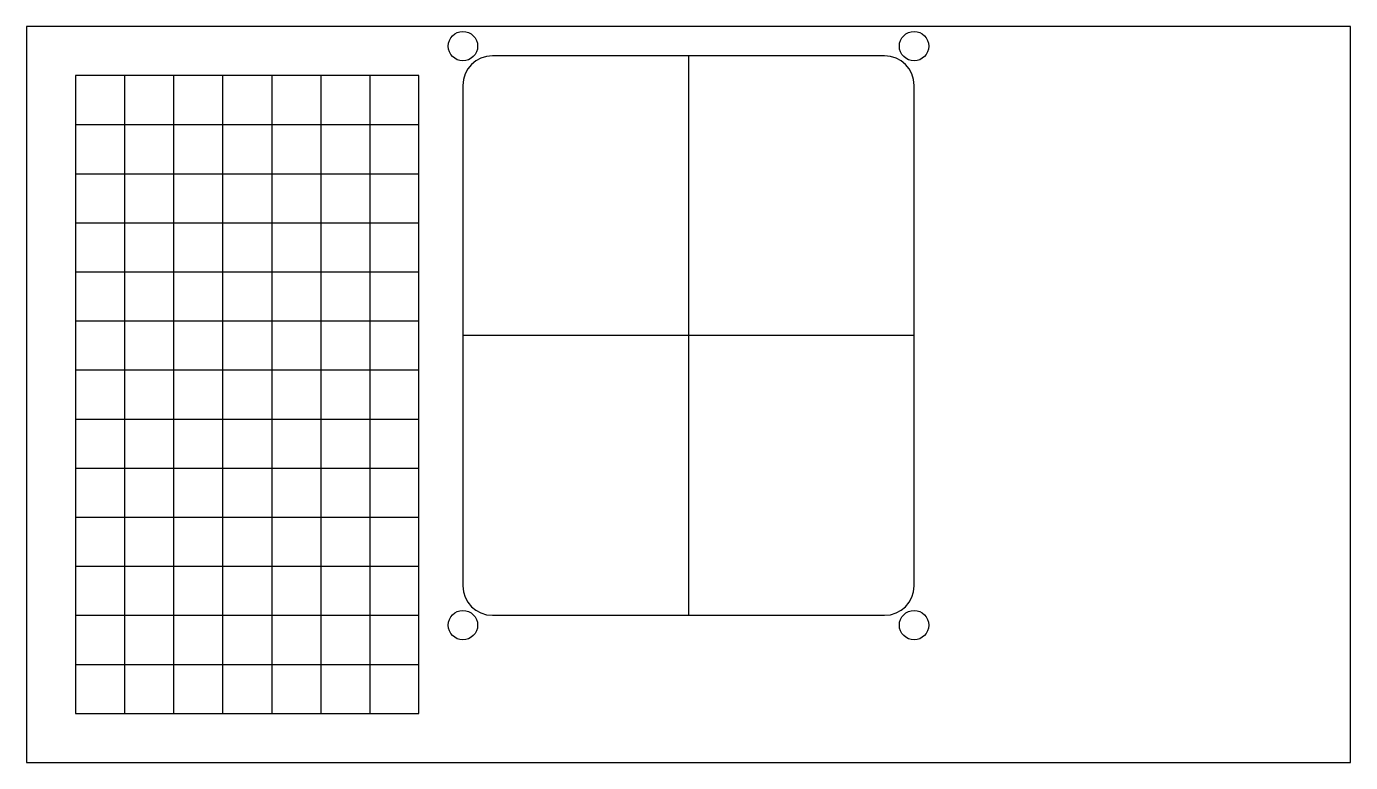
# Paper-space layout 'Лист1' of a CAD drawing. Header units: millimetres. Extents: x 30 to 165, y 75 to 150.
import ezdxf

# ---------------------------------------------------------------- set-up
doc = ezdxf.new("R2010")
doc.units = ezdxf.units.MM

psp = doc.layouts.new('Лист1')

# ---------------------------------------------------------------- linework, layer by layer
for p, q in [((97.5, 147), (97.5, 90)), ((40, 145), (40, 80)), ((45, 145), (45, 80)), ((50, 145), (50, 80)), ((55, 145), (55, 80)), ((60, 145), (60, 80)), ((65, 145), (65, 80)), ((35, 140), (70, 140)), ((35, 135), (70, 135)), ((35, 130), (70, 130)), ((35, 125), (70, 125)), ((35, 120), (70, 120)), ((120.5, 118.5), (74.5, 118.5)), ((120.5, 93), (120.5, 118.5)), ((120.5, 93), (120.5, 116.5)), ((35, 115), (70, 115)), ((35, 110), (70, 110)), ((35, 105), (70, 105)), ((35, 100), (70, 100)), ((35, 95), (70, 95)), ((35, 90), (70, 90)), ((35, 85), (70, 85))]:
    psp.add_line(p, q)
for points in [[(30, 150), (30, 75), (165, 75), (165, 150)], [(70, 145), (35, 145), (35, 80), (70, 80)]]:
    psp.add_lwpolyline(points, close=True)
for points in [[(117.5, 147), (77.5, 147)], [(74.5, 144), (74.5, 93)], [(120.5, 93), (120.5, 144)], [(77.5, 90), (117.5, 90)]]:
    psp.add_lwpolyline(points)
for centre in [(74.5, 148), (120.5, 148), (74.5, 89), (120.5, 89)]:
    psp.add_circle(centre, 1.5)
for centre, start, end in [((77.5, 144), 90, 180), ((117.5, 144), 0, 90), ((77.5, 93), 180, 270), ((117.5, 93), 270, 0)]:
    psp.add_arc(centre, 3, start, end)

doc.saveas('drawing.dxf')
